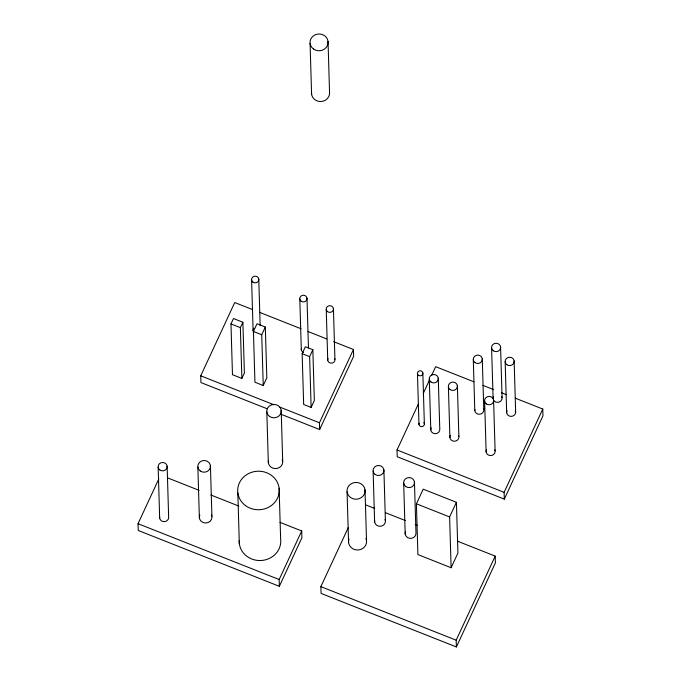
<?xml version="1.0" encoding="UTF-8"?>
<svg xmlns="http://www.w3.org/2000/svg" width="681" height="681" viewBox="0 0 681 681"><rect width="100%" height="100%" fill="white"/><g stroke="black" fill="none" stroke-linecap="round" stroke-linejoin="round"><path stroke-width="1.02" d="M267.224 408.796L200.938 382.577L200.742 375.801L234.741 302.534L252.549 309.574M279.993 522.361L301.709 530.95L301.904 537.718L279.355 586.307L138.234 530.473L138.03 523.698L158.809 478.922M230.97 323.926L233.472 318.529L242.879 322.249L244.385 373.026L241.874 378.423L232.476 374.703L230.97 323.926L240.367 327.646L241.874 378.423M240.367 327.646L242.879 322.249M253.434 331.451L257.009 323.739L265.309 327.025L266.824 377.802L263.241 385.514L254.941 382.228L253.434 331.451L261.734 334.737L263.241 385.514M261.734 334.737L265.309 327.025M302.151 353.694L305.377 346.757L312.843 349.711L314.35 400.488L311.132 407.434L303.658 404.471L302.151 353.694L309.625 356.648L311.132 407.434M309.625 356.648L312.843 349.711M281.074 414.278L319.653 429.541L319.449 422.773L353.456 349.498L333.664 341.675M319.653 429.541L353.652 356.274L353.456 349.498M279.355 586.307L279.159 579.54L301.709 530.95M457.675 541.259L495.206 556.113L495.402 562.881L456.389 646.95L321.074 593.415L320.87 586.639L348.366 527.409M515.262 398.164L542.766 409.051L542.97 415.819L504.315 499.122L397.219 456.747L397.023 449.979L418.347 404.02M423.233 393.49L429.456 380.083M431.677 375.299L435.678 366.676L473.993 381.837M416.406 503.812L423.207 489.162L456.415 502.297L457.921 553.074L451.12 567.733L417.913 554.589L416.406 503.812L449.613 516.947L451.12 567.733M449.613 516.947L456.415 502.297M504.315 499.122L504.11 492.346L542.766 409.051M456.389 646.95L456.185 640.183L495.206 556.113M482.838 385.335L493.64 389.609M501.505 392.724L506.417 394.665M259.478 312.315L301.019 328.753M307.948 331.494L326.744 338.934M397.023 449.979L504.11 492.346M200.742 375.801L273.941 404.769M279.882 407.119L319.449 422.773M365.816 504.919L374.703 508.435M385.565 512.733L405.323 520.548M415.197 524.455L417.172 525.238M167.492 477.841L199.073 490.337M210.914 495.027L238.546 505.957M320.87 586.639L456.185 640.183M138.03 523.698L279.159 579.54M514.138 360.913L515.645 411.699M505.157 361.926L506.664 412.703M500.578 346.952L502.084 397.73M493.589 400.087L495.096 450.873M491.597 347.965L493.104 398.743A4.52 4.188 -1.7 0 1 493.444 396.589M484.617 401.1L486.123 451.886M482.276 358.793L483.782 409.579M473.295 359.806L474.802 410.583M457.377 385.761L458.883 436.538M448.396 386.774L449.903 437.551M438.275 378.202L439.781 428.987A4.52 4.188 -1.7 0 1 434.64 433.635A4.52 4.188 -1.7 0 1 431.141 427.847M429.294 379.215L430.801 429.992M422.85 373.018L424.357 423.795M417.462 373.622L418.968 424.399M414.457 481.978L415.963 532.763A5.422 5.031 -1.7 0 1 409.792 538.348A5.422 5.031 -1.7 0 1 405.595 531.393M403.68 483.195L405.186 533.972M383.897 469.89L385.403 520.667M373.12 471.107L374.627 521.884M365.016 489.826L366.523 540.603M347.063 491.852L348.57 542.629M328.029 41.362L329.536 92.139A9.04 8.385 -1.7 0 1 320.828 101.529A9.04 8.385 -1.7 0 1 311.532 92.701M333.418 308.629L334.924 359.406M326.233 309.438L327.74 360.215M310.076 43.38L311.583 94.165M306.986 298.167L308.459 347.889M299.802 298.976L301.308 349.753M281.185 410.302L282.692 461.088M279.116 488.158L280.632 538.935A20.796 19.281 -1.7 0 1 260.763 560.523A20.796 19.281 -1.7 0 1 239.201 540.561M266.816 411.928L268.323 462.705M258.771 279.091L260.159 325.646M251.595 279.908L253.102 330.685M237.814 492.806L239.32 543.591M210.42 465.642L211.927 516.419M197.856 467.064L199.363 517.841M167.134 466.162L168.641 516.939A4.52 4.188 -1.7 0 1 164.087 521.637A4.52 4.188 -1.7 0 1 159.677 516.853M158.154 467.175L159.66 517.952M501.795 396.665A4.52 4.188 -1.7 0 1 493.972 400.751M515.355 410.634A4.52 4.188 -1.7 0 1 511.09 416.389A4.52 4.188 -1.7 0 1 507.005 410.558M483.493 408.515A4.52 4.188 -1.7 0 1 479.816 414.244A4.52 4.188 -1.7 0 1 474.819 409.494M494.815 449.809A4.52 4.188 -1.7 0 1 490.541 455.572A4.52 4.188 -1.7 0 1 486.455 449.732M458.594 435.482A4.52 4.188 -1.7 0 1 454.329 441.237A4.52 4.188 -1.7 0 1 450.243 435.406M423.837 422.586A2.715 2.511 -1.7 0 1 421.982 426.595A2.715 2.511 -1.7 0 1 419.173 423.114M334.694 358.555A3.618 3.354 -1.7 0 1 331.281 363.16A3.618 3.354 -1.7 0 1 328.012 358.495M303.471 352.435A3.618 3.354 -1.7 0 1 301.317 348.885M253.792 332.294A3.618 3.354 -1.7 0 1 253.851 328.208M282.232 459.386A7.236 6.708 -1.7 0 1 276.35 468.554A7.236 6.708 -1.7 0 1 268.348 460.952M385.054 519.399A5.422 5.031 -1.7 0 1 380.645 526.268A5.422 5.031 -1.7 0 1 374.652 520.573M211.527 514.938A6.325 5.865 -1.7 0 1 205.551 522.999A6.325 5.865 -1.7 0 1 199.831 514.836M365.944 538.484A9.04 8.385 -1.7 0 1 357.814 549.993A9.04 8.385 -1.7 0 1 348.961 539.011M474.98 362.598A4.52 4.188 -1.7 0 0 482.259 359.891A4.52 4.188 -1.7 0 0 476.113 355.414A4.52 4.188 -1.7 0 0 474.98 362.598M506.843 364.718A4.52 4.188 -1.7 0 0 514.121 362.011A4.52 4.188 -1.7 0 0 507.975 357.534A4.52 4.188 -1.7 0 0 506.843 364.718M493.282 350.758A4.52 4.188 -1.7 0 0 500.561 348.042A4.52 4.188 -1.7 0 0 494.415 343.565A4.52 4.188 -1.7 0 0 493.282 350.758M450.081 389.566A4.52 4.188 -1.7 0 0 457.36 386.859A4.52 4.188 -1.7 0 0 451.214 382.381A4.52 4.188 -1.7 0 0 450.081 389.566M430.979 382.007A4.52 4.188 -1.7 0 0 438.258 379.3A4.52 4.188 -1.7 0 0 432.112 374.822A4.52 4.188 -1.7 0 0 430.979 382.007M418.474 375.299A2.715 2.511 -1.7 0 0 422.841 373.673A2.715 2.511 -1.7 0 0 419.155 370.983A2.715 2.511 -1.7 0 0 418.474 375.299M405.706 486.549A5.422 5.031 -1.7 0 0 414.431 483.297A5.422 5.031 -1.7 0 0 407.059 477.926A5.422 5.031 -1.7 0 0 405.706 486.549M350.434 497.436A9.04 8.385 -1.7 0 0 364.982 492.014A9.04 8.385 -1.7 0 0 352.698 483.059A9.04 8.385 -1.7 0 0 350.434 497.436M375.146 474.461A5.422 5.031 -1.7 0 0 383.871 471.201A5.422 5.031 -1.7 0 0 376.508 465.83A5.422 5.031 -1.7 0 0 375.146 474.461M200.214 470.971A6.325 5.865 -1.7 0 0 210.403 467.175A6.325 5.865 -1.7 0 0 201.797 460.909A6.325 5.865 -1.7 0 0 200.214 470.971M159.839 469.967A4.52 4.188 -1.7 0 0 167.117 467.251A4.52 4.188 -1.7 0 0 160.971 462.782A4.52 4.188 -1.7 0 0 159.839 469.967M269.514 416.397A7.236 6.708 -1.7 0 0 281.159 412.056A7.236 6.708 -1.7 0 0 271.327 404.897A7.236 6.708 -1.7 0 0 269.514 416.397M245.577 505.66A20.796 19.281 -1.7 0 0 279.04 493.189A20.796 19.281 -1.7 0 0 250.787 472.597A20.796 19.281 -1.7 0 0 245.577 505.66M327.587 311.668A3.618 3.354 -1.7 0 0 333.409 309.506A3.618 3.354 -1.7 0 0 328.489 305.922A3.618 3.354 -1.7 0 0 327.587 311.668M301.147 301.215A3.618 3.354 -1.7 0 0 306.969 299.044A3.618 3.354 -1.7 0 0 302.058 295.46A3.618 3.354 -1.7 0 0 301.147 301.215M252.94 282.138A3.618 3.354 -1.7 0 0 258.763 279.968A3.618 3.354 -1.7 0 0 253.851 276.392A3.618 3.354 -1.7 0 0 252.94 282.138M486.302 403.901A4.52 4.188 -1.7 0 0 493.572 401.186A4.52 4.188 -1.7 0 0 487.434 396.708A4.52 4.188 -1.7 0 0 486.302 403.901M313.447 48.972A9.04 8.385 -1.7 0 0 327.995 43.55A9.04 8.385 -1.7 0 0 315.712 34.595A9.04 8.385 -1.7 0 0 313.447 48.972"/></g></svg>
